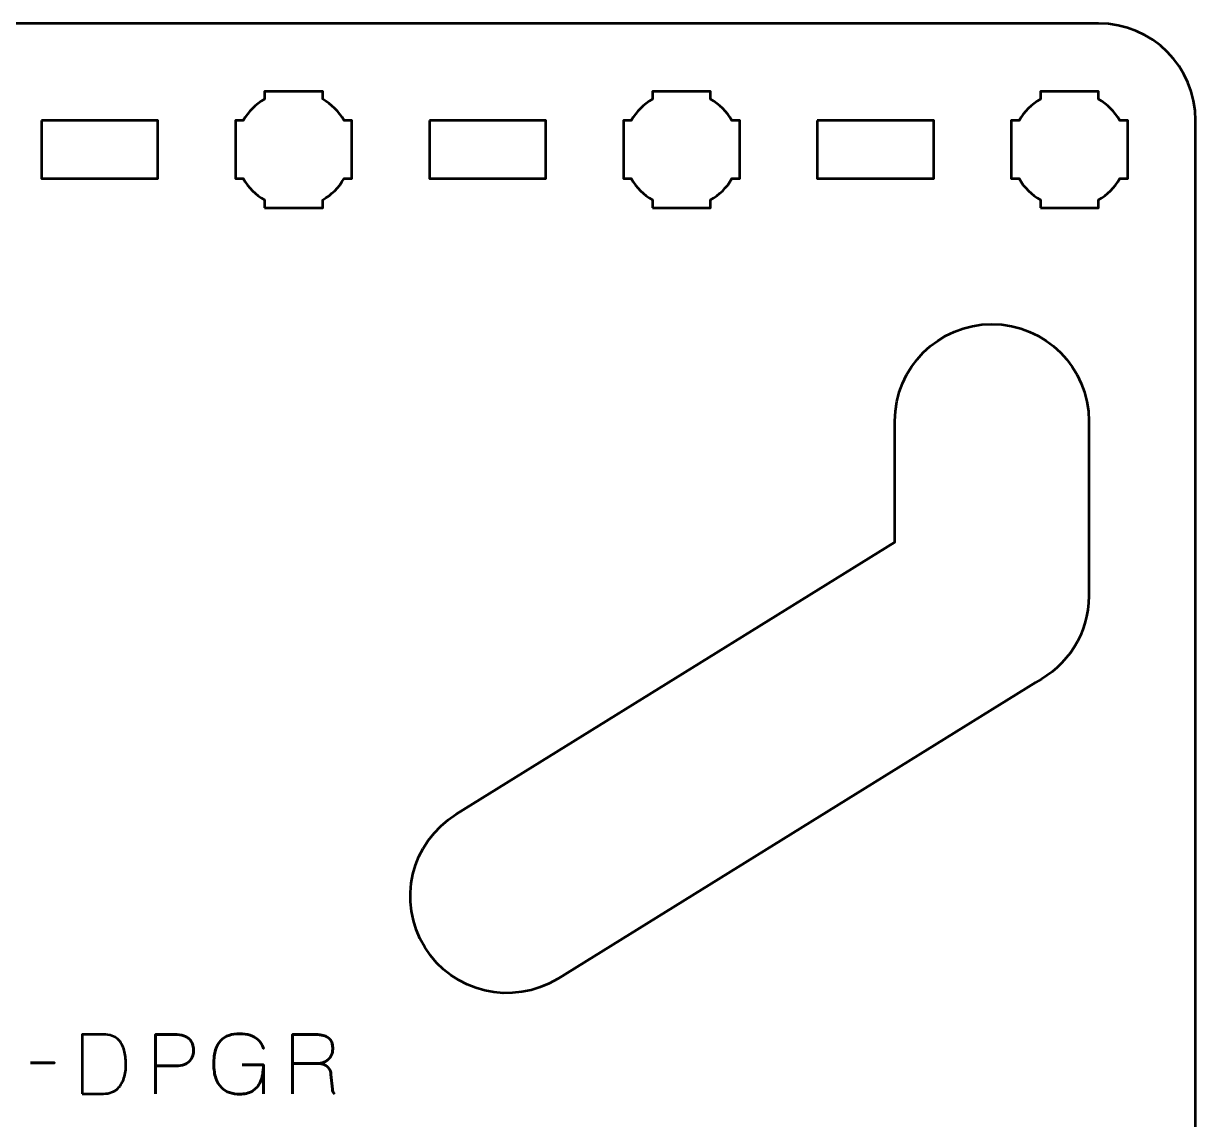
# Model space of a CAD drawing. Header units: centimetres. Extents: x -22.2 to 1.2, y -20.5 to -9.2.
# Drawn here: x -4.89 to 1.15, y -14.85 to -9.2 of the extents above; entities that cross this region are included whole.
import ezdxf

# ---------------------------------------------------------------- set-up
doc = ezdxf.new("R2010")
doc.units = ezdxf.units.CM
doc.header["$MEASUREMENT"] = 0
doc.layers.add('Layer 1', color=7, linetype='Continuous')

msp = doc.modelspace()

# ---------------------------------------------------------------- linework, layer by layer
at = {"layer": 'Layer 1', "lineweight": 53}
for points, knots in [([(-9.64992, -9.19998), (-9.64992, -9.19998), (0.65006, -9.19998), (0.65006, -9.19998), (0.65006, -9.19998), (0.92706, -9.19998), (1.15002, -9.42308), (1.15002, -9.70008), (1.15002, -9.70008), (1.15002, -9.70008), (1.15002, -20.00006), (1.15002, -20.00006), (1.15002, -20.00006), (1.15002, -20.27706), (0.92706, -20.50002), (0.65006, -20.50002), (0.65006, -20.50002), (0.65006, -20.50002), (-9.64992, -20.50002), (-9.64992, -20.50002), (-9.64992, -20.50002), (-9.92692, -20.50002), (-10.15002, -20.27706), (-10.15002, -20.00006), (-10.15002, -20.00006), (-10.15002, -20.00006), (-10.15002, -9.70008), (-10.15002, -9.70008), (-10.15002, -9.70008), (-10.15002, -9.42308), (-9.92692, -9.19998), (-9.64992, -9.19998)], [0, 0, 0, 0, 0.125, 0.125, 0.125, 0.125, 0.25, 0.25, 0.25, 0.25, 0.375, 0.375, 0.375, 0.375, 0.5, 0.5, 0.5, 0.5, 0.625, 0.625, 0.625, 0.625, 0.75, 0.75, 0.75, 0.75, 0.875, 0.875, 0.875, 0.875, 1, 1, 1, 1]), ([(-3.64997, -10.15008), (-3.64997, -10.15008), (-3.64997, -10.10989), (-3.64997, -10.10989), (-3.64997, -10.10989), (-3.69551, -10.08356), (-3.73347, -10.04561), (-3.75982, -10.00008), (-3.75982, -10.00008), (-3.75982, -10.00008), (-3.79997, -10.00008), (-3.79997, -10.00008), (-3.79997, -10.00008), (-3.79997, -10.00008), (-3.79997, -9.85261), (-3.79997, -9.85261), (-3.79997, -9.85261), (-3.79997, -9.85261), (-3.79999, -9.85001), (-3.79999, -9.85001), (-3.79999, -9.85001), (-3.79999, -9.85001), (-3.79997, -9.84742), (-3.79997, -9.84742), (-3.79997, -9.84742), (-3.79997, -9.84742), (-3.79997, -9.70008), (-3.79997, -9.70008), (-3.79997, -9.70008), (-3.79997, -9.70008), (-3.75987, -9.70008), (-3.75987, -9.70008), (-3.75987, -9.70008), (-3.73352, -9.65451), (-3.69554, -9.61651), (-3.64997, -9.59015), (-3.64997, -9.59015), (-3.64997, -9.59015), (-3.64997, -9.55008), (-3.64997, -9.55008), (-3.64997, -9.55008), (-3.64997, -9.55008), (-3.50541, -9.55008), (-3.50541, -9.55008), (-3.50541, -9.55008), (-3.50541, -9.55008), (-3.49999, -9.55001), (-3.49999, -9.55001), (-3.49999, -9.55001), (-3.49999, -9.55001), (-3.49457, -9.55008), (-3.49457, -9.55008), (-3.49457, -9.55008), (-3.49457, -9.55008), (-3.34997, -9.55008), (-3.34997, -9.55008), (-3.34997, -9.55008), (-3.34997, -9.55008), (-3.34997, -9.59015), (-3.34997, -9.59015), (-3.34997, -9.59015), (-3.3044, -9.6165), (-3.26643, -9.65451), (-3.24008, -9.70008), (-3.24008, -9.70008), (-3.24008, -9.70008), (-3.19997, -9.70008), (-3.19997, -9.70008), (-3.19997, -9.70008), (-3.19997, -9.70008), (-3.19997, -10.00008), (-3.19997, -10.00008), (-3.19997, -10.00008), (-3.19997, -10.00008), (-3.24014, -10.00008), (-3.24014, -10.00008), (-3.24014, -10.00008), (-3.26648, -10.04561), (-3.30444, -10.08356), (-3.34997, -10.10989), (-3.34997, -10.10989), (-3.34997, -10.10989), (-3.34997, -10.15008), (-3.34997, -10.15008), (-3.34997, -10.15008), (-3.34997, -10.15008), (-3.64997, -10.15008), (-3.64997, -10.15008)], [0, 0, 0, 0, 0.0454545, 0.0454545, 0.0454545, 0.0454545, 0.0909091, 0.0909091, 0.0909091, 0.0909091, 0.1363636, 0.1363636, 0.1363636, 0.1363636, 0.1818182, 0.1818182, 0.1818182, 0.1818182, 0.2272727, 0.2272727, 0.2272727, 0.2272727, 0.2727273, 0.2727273, 0.2727273, 0.2727273, 0.3181818, 0.3181818, 0.3181818, 0.3181818, 0.3636364, 0.3636364, 0.3636364, 0.3636364, 0.4090909, 0.4090909, 0.4090909, 0.4090909, 0.4545455, 0.4545455, 0.4545455, 0.4545455, 0.5, 0.5, 0.5, 0.5, 0.5454545, 0.5454545, 0.5454545, 0.5454545, 0.5909091, 0.5909091, 0.5909091, 0.5909091, 0.6363636, 0.6363636, 0.6363636, 0.6363636, 0.6818182, 0.6818182, 0.6818182, 0.6818182, 0.7272727, 0.7272727, 0.7272727, 0.7272727, 0.7727273, 0.7727273, 0.7727273, 0.7727273, 0.8181818, 0.8181818, 0.8181818, 0.8181818, 0.8636364, 0.8636364, 0.8636364, 0.8636364, 0.9090909, 0.9090909, 0.9090909, 0.9090909, 0.9545455, 0.9545455, 0.9545455, 0.9545455, 1, 1, 1, 1]), ([(-1.64997, -10.15008), (-1.64997, -10.15008), (-1.64997, -10.10989), (-1.64997, -10.10989), (-1.64997, -10.10989), (-1.69551, -10.08356), (-1.73347, -10.04561), (-1.75982, -10.00008), (-1.75982, -10.00008), (-1.75982, -10.00008), (-1.79997, -10.00008), (-1.79997, -10.00008), (-1.79997, -10.00008), (-1.79997, -10.00008), (-1.79997, -9.85261), (-1.79997, -9.85261), (-1.79997, -9.85261), (-1.79997, -9.85261), (-1.79999, -9.85001), (-1.79999, -9.85001), (-1.79999, -9.85001), (-1.79999, -9.85001), (-1.79997, -9.84742), (-1.79997, -9.84742), (-1.79997, -9.84742), (-1.79997, -9.84742), (-1.79997, -9.70008), (-1.79997, -9.70008), (-1.79997, -9.70008), (-1.79997, -9.70008), (-1.75987, -9.70008), (-1.75987, -9.70008), (-1.75987, -9.70008), (-1.73352, -9.65451), (-1.69554, -9.61651), (-1.64997, -9.59015), (-1.64997, -9.59015), (-1.64997, -9.59015), (-1.64997, -9.55008), (-1.64997, -9.55008), (-1.64997, -9.55008), (-1.64997, -9.55008), (-1.50541, -9.55008), (-1.50541, -9.55008), (-1.50541, -9.55008), (-1.50541, -9.55008), (-1.49999, -9.55001), (-1.49999, -9.55001), (-1.49999, -9.55001), (-1.49999, -9.55001), (-1.49457, -9.55008), (-1.49457, -9.55008), (-1.49457, -9.55008), (-1.49457, -9.55008), (-1.34997, -9.55008), (-1.34997, -9.55008), (-1.34997, -9.55008), (-1.34997, -9.55008), (-1.34997, -9.59015), (-1.34997, -9.59015), (-1.34997, -9.59015), (-1.3044, -9.6165), (-1.26643, -9.65451), (-1.24008, -9.70008), (-1.24008, -9.70008), (-1.24008, -9.70008), (-1.19997, -9.70008), (-1.19997, -9.70008), (-1.19997, -9.70008), (-1.19997, -9.70008), (-1.19997, -10.00008), (-1.19997, -10.00008), (-1.19997, -10.00008), (-1.19997, -10.00008), (-1.24014, -10.00008), (-1.24014, -10.00008), (-1.24014, -10.00008), (-1.26648, -10.04561), (-1.30444, -10.08356), (-1.34997, -10.10989), (-1.34997, -10.10989), (-1.34997, -10.10989), (-1.34997, -10.15008), (-1.34997, -10.15008), (-1.34997, -10.15008), (-1.34997, -10.15008), (-1.64997, -10.15008), (-1.64997, -10.15008)], [0, 0, 0, 0, 0.0454545, 0.0454545, 0.0454545, 0.0454545, 0.0909091, 0.0909091, 0.0909091, 0.0909091, 0.1363636, 0.1363636, 0.1363636, 0.1363636, 0.1818182, 0.1818182, 0.1818182, 0.1818182, 0.2272727, 0.2272727, 0.2272727, 0.2272727, 0.2727273, 0.2727273, 0.2727273, 0.2727273, 0.3181818, 0.3181818, 0.3181818, 0.3181818, 0.3636364, 0.3636364, 0.3636364, 0.3636364, 0.4090909, 0.4090909, 0.4090909, 0.4090909, 0.4545455, 0.4545455, 0.4545455, 0.4545455, 0.5, 0.5, 0.5, 0.5, 0.5454545, 0.5454545, 0.5454545, 0.5454545, 0.5909091, 0.5909091, 0.5909091, 0.5909091, 0.6363636, 0.6363636, 0.6363636, 0.6363636, 0.6818182, 0.6818182, 0.6818182, 0.6818182, 0.7272727, 0.7272727, 0.7272727, 0.7272727, 0.7727273, 0.7727273, 0.7727273, 0.7727273, 0.8181818, 0.8181818, 0.8181818, 0.8181818, 0.8636364, 0.8636364, 0.8636364, 0.8636364, 0.9090909, 0.9090909, 0.9090909, 0.9090909, 0.9545455, 0.9545455, 0.9545455, 0.9545455, 1, 1, 1, 1]), ([(0.35003, -10.15008), (0.35003, -10.15008), (0.35003, -10.10989), (0.35003, -10.10989), (0.35003, -10.10989), (0.30449, -10.08356), (0.26653, -10.04561), (0.24018, -10.00008), (0.24018, -10.00008), (0.24018, -10.00008), (0.20003, -10.00008), (0.20003, -10.00008), (0.20003, -10.00008), (0.20003, -10.00008), (0.20003, -9.85261), (0.20003, -9.85261), (0.20003, -9.85261), (0.20003, -9.85261), (0.20001, -9.85001), (0.20001, -9.85001), (0.20001, -9.85001), (0.20001, -9.85001), (0.20003, -9.84742), (0.20003, -9.84742), (0.20003, -9.84742), (0.20003, -9.84742), (0.20003, -9.70008), (0.20003, -9.70008), (0.20003, -9.70008), (0.20003, -9.70008), (0.24013, -9.70008), (0.24013, -9.70008), (0.24013, -9.70008), (0.26648, -9.65451), (0.30446, -9.61651), (0.35003, -9.59015), (0.35003, -9.59015), (0.35003, -9.59015), (0.35003, -9.55008), (0.35003, -9.55008), (0.35003, -9.55008), (0.35003, -9.55008), (0.49459, -9.55008), (0.49459, -9.55008), (0.49459, -9.55008), (0.49459, -9.55008), (0.50001, -9.55001), (0.50001, -9.55001), (0.50001, -9.55001), (0.50001, -9.55001), (0.50543, -9.55008), (0.50543, -9.55008), (0.50543, -9.55008), (0.50543, -9.55008), (0.65003, -9.55008), (0.65003, -9.55008), (0.65003, -9.55008), (0.65003, -9.55008), (0.65003, -9.59015), (0.65003, -9.59015), (0.65003, -9.59015), (0.6956, -9.6165), (0.73357, -9.65451), (0.75992, -9.70008), (0.75992, -9.70008), (0.75992, -9.70008), (0.80003, -9.70008), (0.80003, -9.70008), (0.80003, -9.70008), (0.80003, -9.70008), (0.80003, -10.00008), (0.80003, -10.00008), (0.80003, -10.00008), (0.80003, -10.00008), (0.75986, -10.00008), (0.75986, -10.00008), (0.75986, -10.00008), (0.73352, -10.04561), (0.69556, -10.08356), (0.65003, -10.10989), (0.65003, -10.10989), (0.65003, -10.10989), (0.65003, -10.15008), (0.65003, -10.15008), (0.65003, -10.15008), (0.65003, -10.15008), (0.35003, -10.15008), (0.35003, -10.15008)], [0, 0, 0, 0, 0.0454545, 0.0454545, 0.0454545, 0.0454545, 0.0909091, 0.0909091, 0.0909091, 0.0909091, 0.1363636, 0.1363636, 0.1363636, 0.1363636, 0.1818182, 0.1818182, 0.1818182, 0.1818182, 0.2272727, 0.2272727, 0.2272727, 0.2272727, 0.2727273, 0.2727273, 0.2727273, 0.2727273, 0.3181818, 0.3181818, 0.3181818, 0.3181818, 0.3636364, 0.3636364, 0.3636364, 0.3636364, 0.4090909, 0.4090909, 0.4090909, 0.4090909, 0.4545455, 0.4545455, 0.4545455, 0.4545455, 0.5, 0.5, 0.5, 0.5, 0.5454545, 0.5454545, 0.5454545, 0.5454545, 0.5909091, 0.5909091, 0.5909091, 0.5909091, 0.6363636, 0.6363636, 0.6363636, 0.6363636, 0.6818182, 0.6818182, 0.6818182, 0.6818182, 0.7272727, 0.7272727, 0.7272727, 0.7272727, 0.7727273, 0.7727273, 0.7727273, 0.7727273, 0.8181818, 0.8181818, 0.8181818, 0.8181818, 0.8636364, 0.8636364, 0.8636364, 0.8636364, 0.9090909, 0.9090909, 0.9090909, 0.9090909, 0.9545455, 0.9545455, 0.9545455, 0.9545455, 1, 1, 1, 1]), ([(-4.79993, -9.70008), (-4.79993, -9.70008), (-4.19993, -9.70008), (-4.19993, -9.70008), (-4.19993, -9.70008), (-4.19993, -9.70008), (-4.19993, -10.00008), (-4.19993, -10.00008), (-4.19993, -10.00008), (-4.19993, -10.00008), (-4.79993, -10.00008), (-4.79993, -10.00008), (-4.79993, -10.00008), (-4.79993, -10.00008), (-4.79993, -9.70008), (-4.79993, -9.70008)], [0, 0, 0, 0, 0.25, 0.25, 0.25, 0.25, 0.5, 0.5, 0.5, 0.5, 0.75, 0.75, 0.75, 0.75, 1, 1, 1, 1]), ([(-2.79996, -9.70008), (-2.79996, -9.70008), (-2.19996, -9.70008), (-2.19996, -9.70008), (-2.19996, -9.70008), (-2.19996, -9.70008), (-2.19996, -10.00008), (-2.19996, -10.00008), (-2.19996, -10.00008), (-2.19996, -10.00008), (-2.79996, -10.00008), (-2.79996, -10.00008), (-2.79996, -10.00008), (-2.79996, -10.00008), (-2.79996, -9.70008), (-2.79996, -9.70008)], [0, 0, 0, 0, 0.25, 0.25, 0.25, 0.25, 0.5, 0.5, 0.5, 0.5, 0.75, 0.75, 0.75, 0.75, 1, 1, 1, 1]), ([(-0.80003, -9.70008), (-0.80003, -9.70008), (-0.20003, -9.70008), (-0.20003, -9.70008), (-0.20003, -9.70008), (-0.20003, -9.70008), (-0.20003, -10.00008), (-0.20003, -10.00008), (-0.20003, -10.00008), (-0.20003, -10.00008), (-0.80003, -10.00008), (-0.80003, -10.00008), (-0.80003, -10.00008), (-0.80003, -10.00008), (-0.80003, -9.70008), (-0.80003, -9.70008)], [0, 0, 0, 0, 0.25, 0.25, 0.25, 0.25, 0.5, 0.5, 0.5, 0.5, 0.75, 0.75, 0.75, 0.75, 1, 1, 1, 1]), ([(-2.66172, -13.27617), (-2.89579, -13.42071), (-2.96837, -13.72765), (-2.82383, -13.96172), (-2.82383, -13.96172), (-2.67929, -14.19579), (-2.37235, -14.26837), (-2.13828, -14.12383), (-2.13828, -14.12383), (-2.13828, -14.12383), (0.3251, -12.59653), (0.3251, -12.59653), (0.3251, -12.59653), (0.48815, -12.51415), (0.6, -12.34512), (0.6, -12.15), (0.6, -12.15), (0.6, -12.15), (0.6, -11.25), (0.6, -11.25), (0.6, -11.25), (0.6, -10.97391), (0.37609, -10.75), (0.1, -10.75), (0.1, -10.75), (-0.17609, -10.75), (-0.4, -10.97391), (-0.4, -11.25), (-0.4, -11.25), (-0.4, -11.25), (-0.4, -11.8739), (-0.4, -11.8739), (-0.4, -11.8739), (-0.4, -11.8739), (-2.66172, -13.27617), (-2.66172, -13.27617)], [0, 0, 0, 0, 0.1111111, 0.1111111, 0.1111111, 0.1111111, 0.2222222, 0.2222222, 0.2222222, 0.2222222, 0.3333333, 0.3333333, 0.3333333, 0.3333333, 0.4444444, 0.4444444, 0.4444444, 0.4444444, 0.5555556, 0.5555556, 0.5555556, 0.5555556, 0.6666667, 0.6666667, 0.6666667, 0.6666667, 0.7777778, 0.7777778, 0.7777778, 0.7777778, 0.8888889, 0.8888889, 0.8888889, 0.8888889, 1, 1, 1, 1])]:
    msp.add_open_spline(points, degree=3, knots=knots, dxfattribs=at)
at = {"layer": 'Layer 1', "color": 5, "lineweight": 53}
for points, knots in [([(-4.59039, -14.71686), (-4.59039, -14.71686), (-4.59039, -14.41164), (-4.59039, -14.41164), (-4.59039, -14.41164), (-4.59039, -14.41164), (-4.48032, -14.41164), (-4.48032, -14.41164), (-4.48032, -14.41164), (-4.4636, -14.41171), (-4.44914, -14.4139), (-4.43693, -14.4182), (-4.43693, -14.4182), (-4.4248, -14.4225), (-4.4145, -14.42843), (-4.40617, -14.43591), (-4.40617, -14.43591), (-4.39778, -14.44346), (-4.391, -14.45214), (-4.38571, -14.46187), (-4.38571, -14.46187), (-4.38042, -14.47168), (-4.37633, -14.48212), (-4.37343, -14.4932), (-4.37343, -14.4932), (-4.37054, -14.50421), (-4.3685, -14.51543), (-4.36723, -14.52678), (-4.36723, -14.52678), (-4.36596, -14.53814), (-4.36511, -14.54915), (-4.36476, -14.5598), (-4.36476, -14.5598), (-4.36426, -14.57046), (-4.36461, -14.58168), (-4.36574, -14.59346), (-4.36574, -14.59346), (-4.36687, -14.60524), (-4.36899, -14.61702), (-4.37216, -14.62874), (-4.37216, -14.62874), (-4.37527, -14.64045), (-4.37971, -14.6516), (-4.38543, -14.66211), (-4.38543, -14.66211), (-4.39107, -14.67269), (-4.39827, -14.68208), (-4.40688, -14.69026), (-4.40688, -14.69026), (-4.41556, -14.69845), (-4.42593, -14.70494), (-4.43806, -14.70966), (-4.43806, -14.70966), (-4.4502, -14.71439), (-4.46431, -14.71679), (-4.48032, -14.71686), (-4.48032, -14.71686), (-4.48032, -14.71686), (-4.59039, -14.71686), (-4.59039, -14.71686)], [0, 0, 0, 0, 0.0666667, 0.0666667, 0.0666667, 0.0666667, 0.1333333, 0.1333333, 0.1333333, 0.1333333, 0.2, 0.2, 0.2, 0.2, 0.2666667, 0.2666667, 0.2666667, 0.2666667, 0.3333333, 0.3333333, 0.3333333, 0.3333333, 0.4, 0.4, 0.4, 0.4, 0.4666667, 0.4666667, 0.4666667, 0.4666667, 0.5333333, 0.5333333, 0.5333333, 0.5333333, 0.6, 0.6, 0.6, 0.6, 0.6666667, 0.6666667, 0.6666667, 0.6666667, 0.7333333, 0.7333333, 0.7333333, 0.7333333, 0.8, 0.8, 0.8, 0.8, 0.8666667, 0.8666667, 0.8666667, 0.8666667, 0.9333333, 0.9333333, 0.9333333, 0.9333333, 1, 1, 1, 1]), ([(-4.59039, -14.71686), (-4.59039, -14.71686), (-4.59039, -14.41164), (-4.59039, -14.41164), (-4.59039, -14.41164), (-4.59039, -14.41164), (-4.48032, -14.41164), (-4.48032, -14.41164), (-4.48032, -14.41164), (-4.4636, -14.41171), (-4.44914, -14.4139), (-4.43693, -14.4182), (-4.43693, -14.4182), (-4.4248, -14.4225), (-4.4145, -14.42843), (-4.40617, -14.43591), (-4.40617, -14.43591), (-4.39778, -14.44346), (-4.391, -14.45214), (-4.38571, -14.46187), (-4.38571, -14.46187), (-4.38042, -14.47168), (-4.37633, -14.48212), (-4.37343, -14.4932), (-4.37343, -14.4932), (-4.37054, -14.50421), (-4.3685, -14.51543), (-4.36723, -14.52678), (-4.36723, -14.52678), (-4.36596, -14.53814), (-4.36511, -14.54915), (-4.36476, -14.5598), (-4.36476, -14.5598), (-4.36426, -14.57046), (-4.36461, -14.58168), (-4.36574, -14.59346), (-4.36574, -14.59346), (-4.36687, -14.60524), (-4.36899, -14.61702), (-4.37216, -14.62874), (-4.37216, -14.62874), (-4.37527, -14.64045), (-4.37971, -14.6516), (-4.38543, -14.66211), (-4.38543, -14.66211), (-4.39107, -14.67269), (-4.39827, -14.68208), (-4.40688, -14.69026), (-4.40688, -14.69026), (-4.41556, -14.69845), (-4.42593, -14.70494), (-4.43806, -14.70966), (-4.43806, -14.70966), (-4.4502, -14.71439), (-4.46431, -14.71679), (-4.48032, -14.71686), (-4.48032, -14.71686), (-4.48032, -14.71686), (-4.59039, -14.71686), (-4.59039, -14.71686)], [0, 0, 0, 0, 0.0666667, 0.0666667, 0.0666667, 0.0666667, 0.1333333, 0.1333333, 0.1333333, 0.1333333, 0.2, 0.2, 0.2, 0.2, 0.2666667, 0.2666667, 0.2666667, 0.2666667, 0.3333333, 0.3333333, 0.3333333, 0.3333333, 0.4, 0.4, 0.4, 0.4, 0.4666667, 0.4666667, 0.4666667, 0.4666667, 0.5333333, 0.5333333, 0.5333333, 0.5333333, 0.6, 0.6, 0.6, 0.6, 0.6666667, 0.6666667, 0.6666667, 0.6666667, 0.7333333, 0.7333333, 0.7333333, 0.7333333, 0.8, 0.8, 0.8, 0.8, 0.8666667, 0.8666667, 0.8666667, 0.8666667, 0.9333333, 0.9333333, 0.9333333, 0.9333333, 1, 1, 1, 1]), ([(-4.21193, -14.71686), (-4.21193, -14.71686), (-4.21193, -14.41164), (-4.21193, -14.41164), (-4.21193, -14.41164), (-4.21193, -14.41164), (-4.11456, -14.41164), (-4.11456, -14.41164), (-4.11456, -14.41164), (-4.09509, -14.41171), (-4.07908, -14.4139), (-4.06645, -14.41813), (-4.06645, -14.41813), (-4.05389, -14.42229), (-4.04401, -14.42808), (-4.03688, -14.43542), (-4.03688, -14.43542), (-4.02976, -14.44268), (-4.02468, -14.45101), (-4.02157, -14.46039), (-4.02157, -14.46039), (-4.01854, -14.46978), (-4.01678, -14.47958), (-4.01635, -14.48996), (-4.01635, -14.48996), (-4.01586, -14.50033), (-4.01706, -14.51049), (-4.01988, -14.52036), (-4.01988, -14.52036), (-4.02277, -14.53024), (-4.02764, -14.5392), (-4.03463, -14.54725), (-4.03463, -14.54725), (-4.04154, -14.55529), (-4.05092, -14.56171), (-4.06271, -14.56644), (-4.06271, -14.56644), (-4.07449, -14.57123), (-4.08909, -14.57363), (-4.10652, -14.57377), (-4.10652, -14.57377), (-4.10652, -14.57377), (-4.21193, -14.57377), (-4.21193, -14.57377), (-4.21193, -14.57377), (-4.21193, -14.57377), (-4.10652, -14.57377), (-4.10652, -14.57377), (-4.10652, -14.57377), (-4.08945, -14.57363), (-4.07498, -14.57123), (-4.06327, -14.56644), (-4.06327, -14.56644), (-4.05149, -14.56171), (-4.0421, -14.55529), (-4.03505, -14.54725), (-4.03505, -14.54725), (-4.02806, -14.5392), (-4.02305, -14.53024), (-4.02009, -14.52036), (-4.02009, -14.52036), (-4.01713, -14.51049), (-4.01586, -14.50033), (-4.01635, -14.48996), (-4.01635, -14.48996), (-4.01678, -14.47958), (-4.01854, -14.46978), (-4.02171, -14.46039), (-4.02171, -14.46039), (-4.02482, -14.45101), (-4.03004, -14.44268), (-4.03717, -14.43542), (-4.03717, -14.43542), (-4.04436, -14.42808), (-4.05424, -14.42229), (-4.0668, -14.41813), (-4.0668, -14.41813), (-4.07943, -14.4139), (-4.0953, -14.41171), (-4.11456, -14.41164), (-4.11456, -14.41164), (-4.11456, -14.41164), (-4.21193, -14.41164), (-4.21193, -14.41164), (-4.21193, -14.41164), (-4.21193, -14.41164), (-4.21193, -14.71686), (-4.21193, -14.71686)], [0, 0, 0, 0, 0.0454545, 0.0454545, 0.0454545, 0.0454545, 0.0909091, 0.0909091, 0.0909091, 0.0909091, 0.1363636, 0.1363636, 0.1363636, 0.1363636, 0.1818182, 0.1818182, 0.1818182, 0.1818182, 0.2272727, 0.2272727, 0.2272727, 0.2272727, 0.2727273, 0.2727273, 0.2727273, 0.2727273, 0.3181818, 0.3181818, 0.3181818, 0.3181818, 0.3636364, 0.3636364, 0.3636364, 0.3636364, 0.4090909, 0.4090909, 0.4090909, 0.4090909, 0.4545455, 0.4545455, 0.4545455, 0.4545455, 0.5, 0.5, 0.5, 0.5, 0.5454545, 0.5454545, 0.5454545, 0.5454545, 0.5909091, 0.5909091, 0.5909091, 0.5909091, 0.6363636, 0.6363636, 0.6363636, 0.6363636, 0.6818182, 0.6818182, 0.6818182, 0.6818182, 0.7272727, 0.7272727, 0.7272727, 0.7272727, 0.7727273, 0.7727273, 0.7727273, 0.7727273, 0.8181818, 0.8181818, 0.8181818, 0.8181818, 0.8636364, 0.8636364, 0.8636364, 0.8636364, 0.9090909, 0.9090909, 0.9090909, 0.9090909, 0.9545455, 0.9545455, 0.9545455, 0.9545455, 1, 1, 1, 1]), ([(-3.76447, -14.56869), (-3.76447, -14.56869), (-3.65568, -14.56869), (-3.65568, -14.56869), (-3.65568, -14.56869), (-3.65582, -14.60334), (-3.66076, -14.63177), (-3.67064, -14.65392), (-3.67064, -14.65392), (-3.68051, -14.67615), (-3.69448, -14.69252), (-3.71269, -14.70317), (-3.71269, -14.70317), (-3.73089, -14.71376), (-3.75248, -14.71905), (-3.7776, -14.71898), (-3.7776, -14.71898), (-3.79644, -14.71905), (-3.81393, -14.71644), (-3.83009, -14.711), (-3.83009, -14.711), (-3.84625, -14.70564), (-3.86043, -14.69689), (-3.87257, -14.68483), (-3.87257, -14.68483), (-3.8847, -14.67276), (-3.89423, -14.65682), (-3.901, -14.63699), (-3.901, -14.63699), (-3.90777, -14.61717), (-3.91123, -14.59282), (-3.91137, -14.56404), (-3.91137, -14.56404), (-3.9113, -14.53511), (-3.90827, -14.5107), (-3.90227, -14.49066), (-3.90227, -14.49066), (-3.8962, -14.47069), (-3.88745, -14.45461), (-3.87588, -14.4424), (-3.87588, -14.4424), (-3.86438, -14.43027), (-3.85034, -14.42145), (-3.83383, -14.41594), (-3.83383, -14.41594), (-3.81732, -14.41044), (-3.79862, -14.40776), (-3.7776, -14.40783), (-3.7776, -14.40783), (-3.75763, -14.40776), (-3.73971, -14.41023), (-3.72376, -14.41524), (-3.72376, -14.41524), (-3.70782, -14.42025), (-3.69413, -14.42829), (-3.6827, -14.43937), (-3.6827, -14.43937), (-3.6712, -14.45044), (-3.66224, -14.46505), (-3.65568, -14.48318), (-3.65568, -14.48318), (-3.66224, -14.46505), (-3.6712, -14.45044), (-3.6827, -14.43937), (-3.6827, -14.43937), (-3.69413, -14.42829), (-3.70782, -14.42025), (-3.72376, -14.41524), (-3.72376, -14.41524), (-3.73971, -14.41023), (-3.75763, -14.40776), (-3.7776, -14.40783), (-3.7776, -14.40783), (-3.79862, -14.40776), (-3.81732, -14.41044), (-3.83383, -14.41594), (-3.83383, -14.41594), (-3.85034, -14.42145), (-3.86438, -14.43027), (-3.87588, -14.4424), (-3.87588, -14.4424), (-3.88745, -14.45461), (-3.8962, -14.47069), (-3.90227, -14.49066), (-3.90227, -14.49066), (-3.90827, -14.5107), (-3.9113, -14.53511), (-3.91137, -14.56404), (-3.91137, -14.56404), (-3.91123, -14.59282), (-3.90777, -14.61717), (-3.901, -14.63699), (-3.901, -14.63699), (-3.89423, -14.65682), (-3.8847, -14.67276), (-3.87257, -14.68483), (-3.87257, -14.68483), (-3.86043, -14.69689), (-3.84625, -14.70564), (-3.83009, -14.711), (-3.83009, -14.711), (-3.81393, -14.71644), (-3.79644, -14.71905), (-3.7776, -14.71898), (-3.7776, -14.71898), (-3.75248, -14.71905), (-3.73089, -14.71376), (-3.71269, -14.70317), (-3.71269, -14.70317), (-3.69448, -14.69252), (-3.68051, -14.67615), (-3.67064, -14.65392), (-3.67064, -14.65392), (-3.66076, -14.63177), (-3.65582, -14.60334), (-3.65568, -14.56869), (-3.65568, -14.56869), (-3.65568, -14.56869), (-3.76447, -14.56869), (-3.76447, -14.56869)], [0, 0, 0, 0, 0.0333333, 0.0333333, 0.0333333, 0.0333333, 0.0666667, 0.0666667, 0.0666667, 0.0666667, 0.1, 0.1, 0.1, 0.1, 0.1333333, 0.1333333, 0.1333333, 0.1333333, 0.1666667, 0.1666667, 0.1666667, 0.1666667, 0.2, 0.2, 0.2, 0.2, 0.2333333, 0.2333333, 0.2333333, 0.2333333, 0.2666667, 0.2666667, 0.2666667, 0.2666667, 0.3, 0.3, 0.3, 0.3, 0.3333333, 0.3333333, 0.3333333, 0.3333333, 0.3666667, 0.3666667, 0.3666667, 0.3666667, 0.4, 0.4, 0.4, 0.4, 0.4333333, 0.4333333, 0.4333333, 0.4333333, 0.4666667, 0.4666667, 0.4666667, 0.4666667, 0.5, 0.5, 0.5, 0.5, 0.5333333, 0.5333333, 0.5333333, 0.5333333, 0.5666667, 0.5666667, 0.5666667, 0.5666667, 0.6, 0.6, 0.6, 0.6, 0.6333333, 0.6333333, 0.6333333, 0.6333333, 0.6666667, 0.6666667, 0.6666667, 0.6666667, 0.7, 0.7, 0.7, 0.7, 0.7333333, 0.7333333, 0.7333333, 0.7333333, 0.7666667, 0.7666667, 0.7666667, 0.7666667, 0.8, 0.8, 0.8, 0.8, 0.8333333, 0.8333333, 0.8333333, 0.8333333, 0.8666667, 0.8666667, 0.8666667, 0.8666667, 0.9, 0.9, 0.9, 0.9, 0.9333333, 0.9333333, 0.9333333, 0.9333333, 0.9666667, 0.9666667, 0.9666667, 0.9666667, 1, 1, 1, 1]), ([(-3.50624, -14.71686), (-3.50624, -14.71686), (-3.50624, -14.41164), (-3.50624, -14.41164), (-3.50624, -14.41164), (-3.50624, -14.41164), (-3.3949, -14.41164), (-3.3949, -14.41164), (-3.3949, -14.41164), (-3.37938, -14.41164), (-3.36612, -14.4127), (-3.35518, -14.41474), (-3.35518, -14.41474), (-3.34418, -14.41679), (-3.33507, -14.41975), (-3.32788, -14.42363), (-3.32788, -14.42363), (-3.32068, -14.42751), (-3.31504, -14.43224), (-3.31087, -14.43781), (-3.31087, -14.43781), (-3.30664, -14.44332), (-3.30368, -14.4496), (-3.30177, -14.45658), (-3.30177, -14.45658), (-3.29987, -14.46357), (-3.29874, -14.47112), (-3.29839, -14.47937), (-3.29839, -14.47937), (-3.29789, -14.48974), (-3.29902, -14.49976), (-3.3017, -14.50943), (-3.3017, -14.50943), (-3.30445, -14.51916), (-3.30918, -14.52784), (-3.31588, -14.5356), (-3.31588, -14.5356), (-3.32266, -14.54337), (-3.33176, -14.5495), (-3.34333, -14.55409), (-3.34333, -14.55409), (-3.3549, -14.55861), (-3.36922, -14.561), (-3.38644, -14.56107), (-3.38644, -14.56107), (-3.38644, -14.56107), (-3.50624, -14.56107), (-3.50624, -14.56107), (-3.50624, -14.56107), (-3.50624, -14.56107), (-3.38644, -14.56107), (-3.38644, -14.56107), (-3.38644, -14.56107), (-3.36958, -14.561), (-3.35539, -14.55861), (-3.34389, -14.55409), (-3.34389, -14.55409), (-3.33239, -14.5495), (-3.32322, -14.54337), (-3.31638, -14.5356), (-3.31638, -14.5356), (-3.30953, -14.52784), (-3.30474, -14.51916), (-3.30191, -14.50943), (-3.30191, -14.50943), (-3.29909, -14.49976), (-3.29789, -14.48974), (-3.29839, -14.47937), (-3.29839, -14.47937), (-3.29881, -14.46907), (-3.30057, -14.45976), (-3.30368, -14.45143), (-3.30368, -14.45143), (-3.30671, -14.44318), (-3.31179, -14.43605), (-3.31885, -14.43012), (-3.31885, -14.43012), (-3.3259, -14.4242), (-3.33564, -14.41961), (-3.34799, -14.41644), (-3.34799, -14.41644), (-3.36033, -14.41326), (-3.376, -14.41164), (-3.3949, -14.41164), (-3.3949, -14.41164), (-3.3949, -14.41164), (-3.50624, -14.41164), (-3.50624, -14.41164), (-3.50624, -14.41164), (-3.50624, -14.41164), (-3.50624, -14.71686), (-3.50624, -14.71686)], [0, 0, 0, 0, 0.0434783, 0.0434783, 0.0434783, 0.0434783, 0.0869565, 0.0869565, 0.0869565, 0.0869565, 0.1304348, 0.1304348, 0.1304348, 0.1304348, 0.173913, 0.173913, 0.173913, 0.173913, 0.2173913, 0.2173913, 0.2173913, 0.2173913, 0.2608696, 0.2608696, 0.2608696, 0.2608696, 0.3043478, 0.3043478, 0.3043478, 0.3043478, 0.3478261, 0.3478261, 0.3478261, 0.3478261, 0.3913043, 0.3913043, 0.3913043, 0.3913043, 0.4347826, 0.4347826, 0.4347826, 0.4347826, 0.4782609, 0.4782609, 0.4782609, 0.4782609, 0.5217391, 0.5217391, 0.5217391, 0.5217391, 0.5652174, 0.5652174, 0.5652174, 0.5652174, 0.6086957, 0.6086957, 0.6086957, 0.6086957, 0.6521739, 0.6521739, 0.6521739, 0.6521739, 0.6956522, 0.6956522, 0.6956522, 0.6956522, 0.7391304, 0.7391304, 0.7391304, 0.7391304, 0.7826087, 0.7826087, 0.7826087, 0.7826087, 0.826087, 0.826087, 0.826087, 0.826087, 0.8695652, 0.8695652, 0.8695652, 0.8695652, 0.9130435, 0.9130435, 0.9130435, 0.9130435, 0.9565217, 0.9565217, 0.9565217, 0.9565217, 1, 1, 1, 1]), ([(-4.85624, -14.55726), (-4.85624, -14.55726), (-4.73305, -14.55726), (-4.73305, -14.55726), (-4.73305, -14.55726), (-4.73305, -14.55726), (-4.85624, -14.55726), (-4.85624, -14.55726)], [0, 0, 0, 0, 0.5, 0.5, 0.5, 0.5, 1, 1, 1, 1]), ([(-3.28907, -14.71686), (-3.29189, -14.71481), (-3.29401, -14.71234), (-3.29556, -14.70945), (-3.29556, -14.70945), (-3.29712, -14.70656), (-3.29817, -14.70367), (-3.29881, -14.70084), (-3.29881, -14.70084), (-3.29937, -14.69809), (-3.29966, -14.69576), (-3.29966, -14.694), (-3.29966, -14.694), (-3.29966, -14.694), (-3.30728, -14.61695), (-3.30728, -14.61695), (-3.30728, -14.61695), (-3.30812, -14.60588), (-3.31137, -14.59614), (-3.31694, -14.58781), (-3.31694, -14.58781), (-3.32259, -14.57942), (-3.33063, -14.57293), (-3.34121, -14.5682), (-3.34121, -14.5682), (-3.35173, -14.56354), (-3.36485, -14.56115), (-3.38051, -14.56107), (-3.38051, -14.56107), (-3.36485, -14.56115), (-3.35173, -14.56354), (-3.34121, -14.5682), (-3.34121, -14.5682), (-3.33063, -14.57293), (-3.32259, -14.57942), (-3.31694, -14.58781), (-3.31694, -14.58781), (-3.31137, -14.59614), (-3.30812, -14.60588), (-3.30728, -14.61695), (-3.30728, -14.61695), (-3.30728, -14.61695), (-3.29966, -14.694), (-3.29966, -14.694), (-3.29966, -14.694), (-3.29966, -14.69576), (-3.29937, -14.69809), (-3.29881, -14.70084), (-3.29881, -14.70084), (-3.29817, -14.70367), (-3.29712, -14.70656), (-3.29556, -14.70945), (-3.29556, -14.70945), (-3.29401, -14.71234), (-3.29189, -14.71481), (-3.28907, -14.71686)], [0, 0, 0, 0, 0.0714286, 0.0714286, 0.0714286, 0.0714286, 0.1428571, 0.1428571, 0.1428571, 0.1428571, 0.2142857, 0.2142857, 0.2142857, 0.2142857, 0.2857143, 0.2857143, 0.2857143, 0.2857143, 0.3571429, 0.3571429, 0.3571429, 0.3571429, 0.4285714, 0.4285714, 0.4285714, 0.4285714, 0.5, 0.5, 0.5, 0.5, 0.5714286, 0.5714286, 0.5714286, 0.5714286, 0.6428571, 0.6428571, 0.6428571, 0.6428571, 0.7142857, 0.7142857, 0.7142857, 0.7142857, 0.7857143, 0.7857143, 0.7857143, 0.7857143, 0.8571429, 0.8571429, 0.8571429, 0.8571429, 0.9285714, 0.9285714, 0.9285714, 0.9285714, 1, 1, 1, 1]), ([(-3.65568, -14.71686), (-3.65568, -14.71686), (-3.65568, -14.56869), (-3.65568, -14.56869), (-3.65568, -14.56869), (-3.65568, -14.56869), (-3.65568, -14.71686), (-3.65568, -14.71686)], [0, 0, 0, 0, 0.5, 0.5, 0.5, 0.5, 1, 1, 1, 1])]:
    msp.add_open_spline(points, degree=3, knots=knots, dxfattribs=at)

doc.saveas('drawing.dxf')
